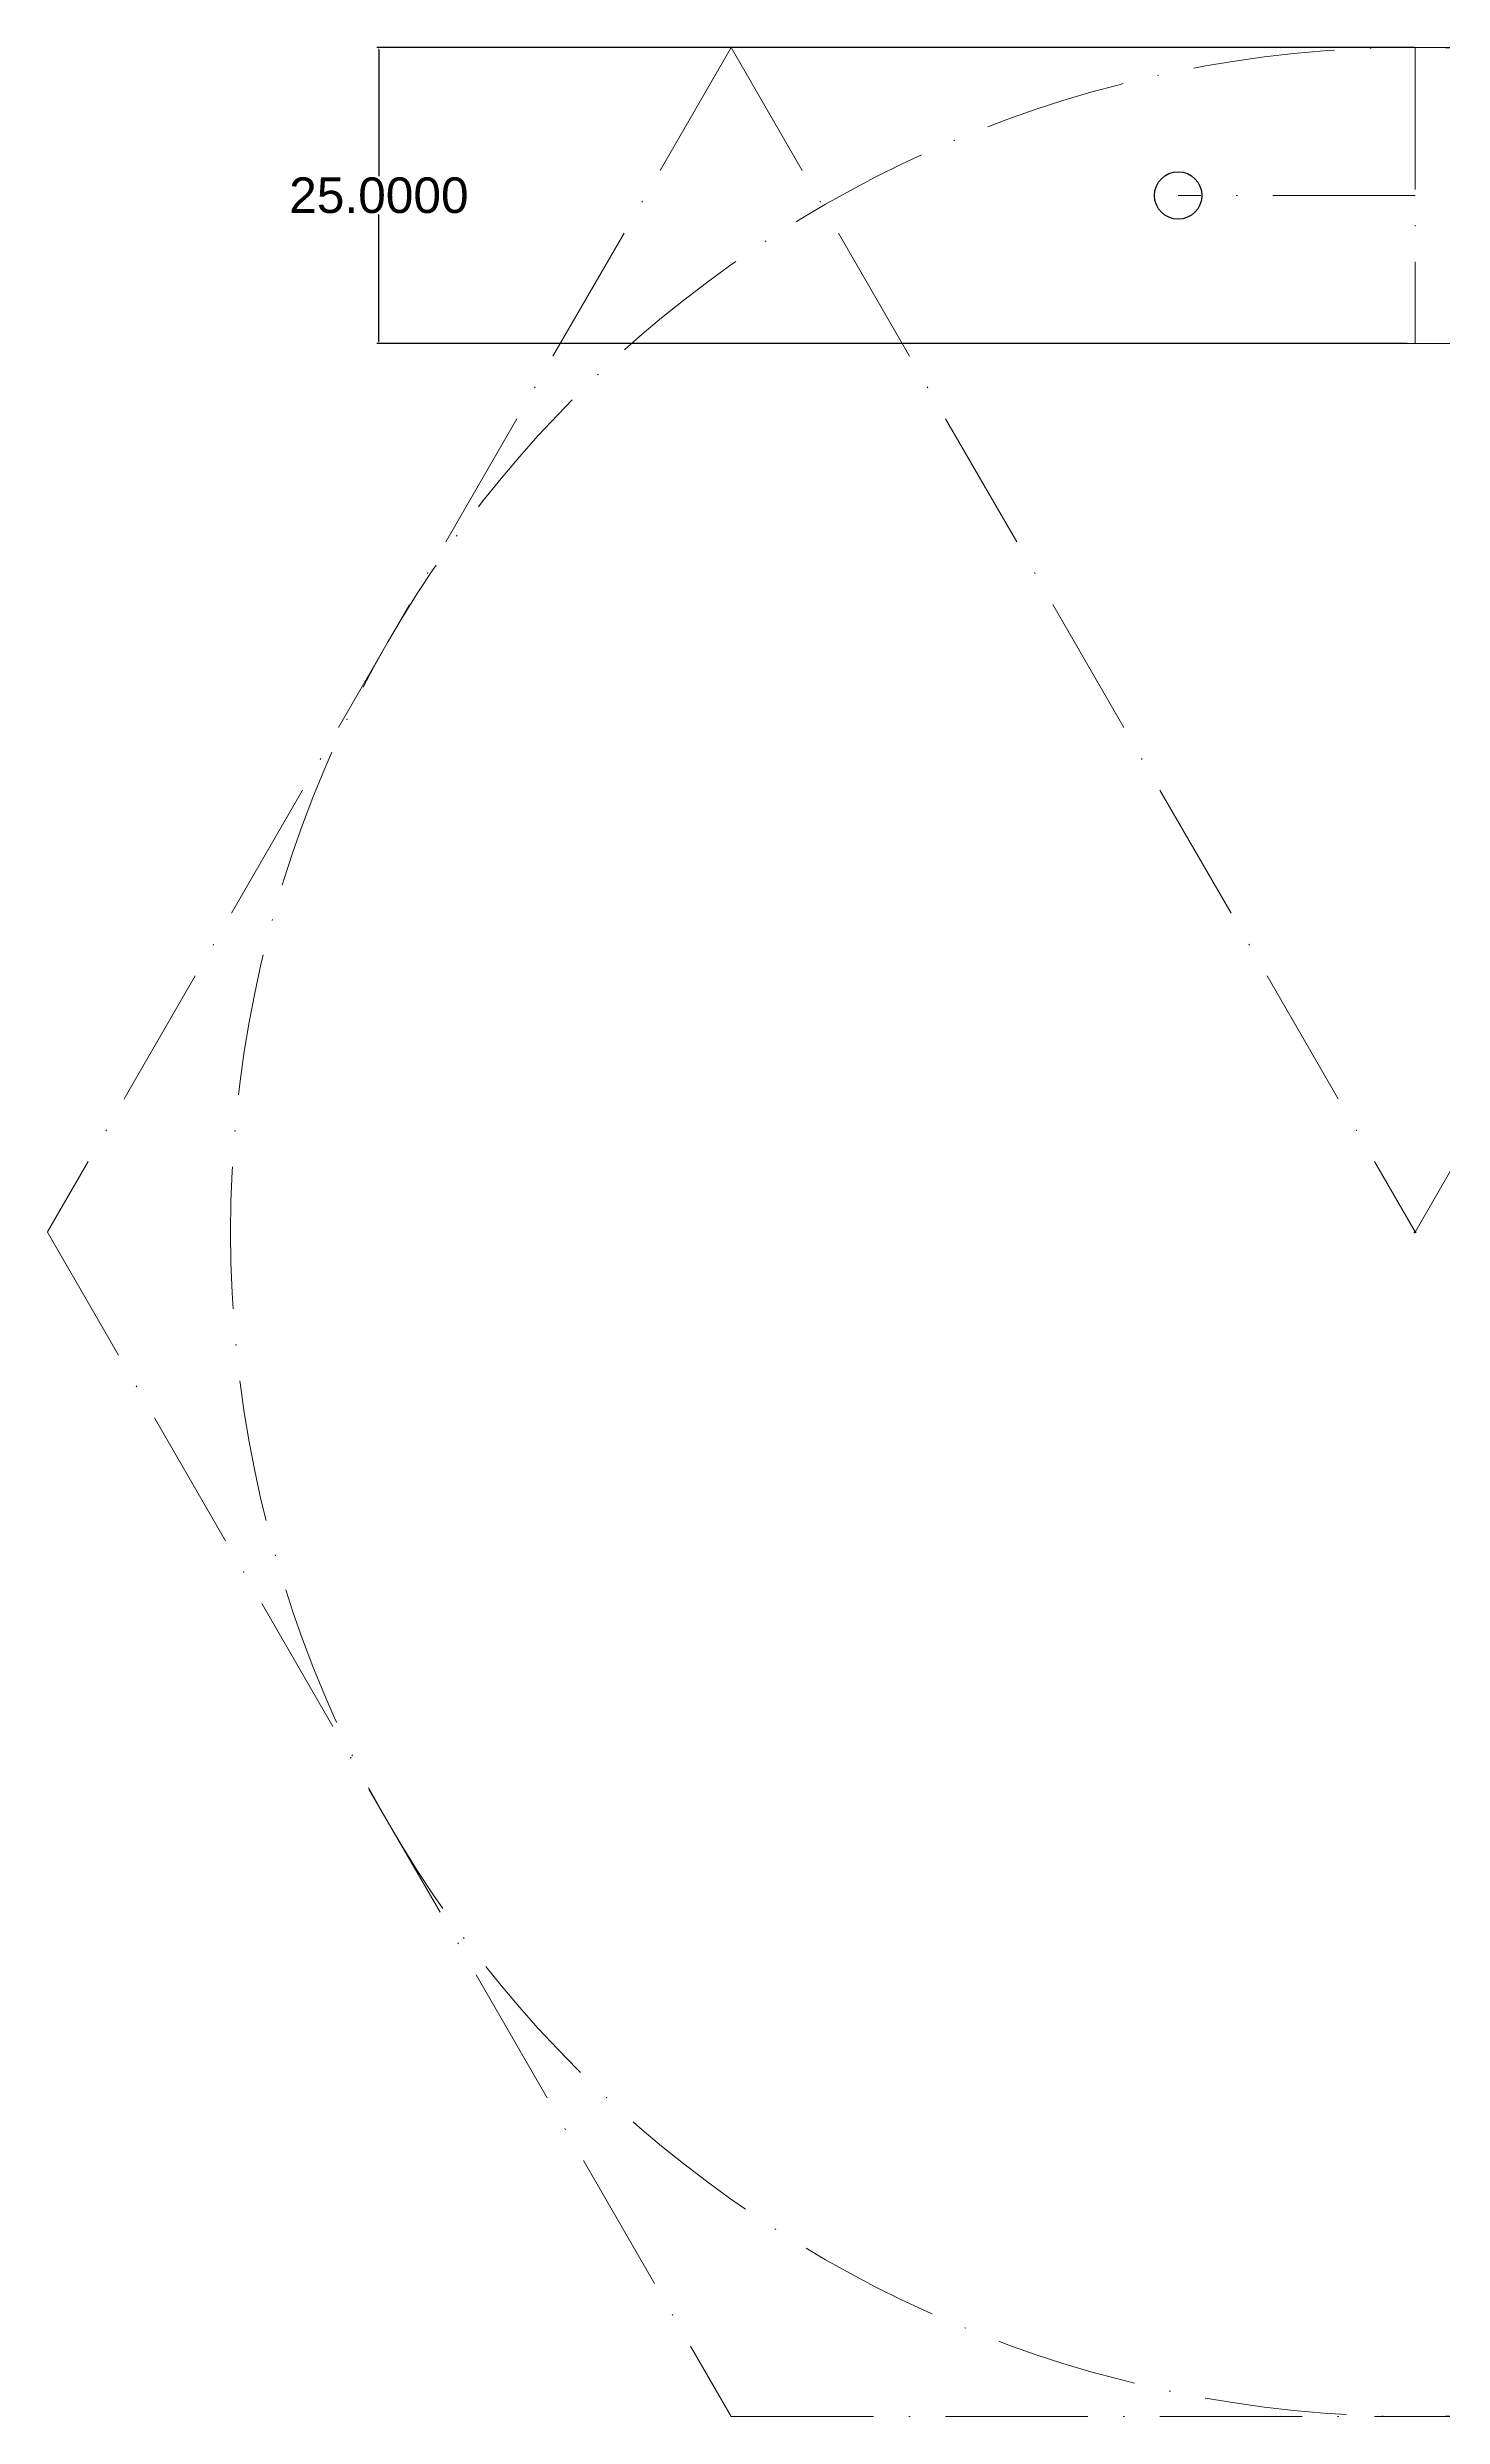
# Model space of a CAD drawing. Header units: centimetres. Extents: x 285 to 517, y 300 to 500.
# Drawn here: x 284.5 to 402.3, y 300 to 500 of the extents above; entities that cross this region are included whole.
import ezdxf

# ---------------------------------------------------------------- set-up
doc = ezdxf.new("R2010")
doc.units = ezdxf.units.CM
doc.linetypes.add('ACAD_ISO10W100', pattern=[18, 12, -3, 0, -3])
doc.layers.add('dimesiuni', color=111, linetype='Continuous', lineweight=15)
doc.layers.add('linii de ajutor', color=131, linetype='ACAD_ISO10W100', lineweight=20)
doc.layers.add('schita', color=7, linetype='Continuous')
doc.styles.get("Standard").update_dxf_attribs({"font": 'arial.ttf', "height": 3})
doc.dimstyles.get("Standard").update_dxf_attribs({"dimtxt": 0.18, "dimasz": 0.18, "dimexe": 0.18, "dimexo": 0.0625, "dimgap": 0.09, "dimtad": 0, "dimtih": 1, "dimtoh": 1, "dimdec": 4, "dimzin": 0, "dimdsep": 46, "dimtxsty": 'Standard', "dimcen": 0.09, "dimadec": 0, "dimazin": 0, "dimtfac": 1, "dimtdec": 4, "dimtofl": 0, "dimtmove": 0, "dimatfit": 3, "dimfxl": 1, "dimtolj": 1, "dimtzin": 0, "dimarcsym": 0})

# ---------------------------------------------------------------- blocks, each defined once
blk = doc.blocks.new('*D1')
at = {"layer": 'Defpoints', "color": 0, "transparency": 16777216}
for p in [(469.43, 471.97), (330.57, 328.03)]:
    blk.add_point(p, dxfattribs=at)
at = {"layer": 'dimesiuni', "color": 0, "lineweight": -2, "transparency": 16777216}
for p, q in [((489.82, 493.1), (469.56, 472.1)), ((490, 493.1), (489.82, 493.1)), ((400, 399.91), (400, 400.09)), ((399.91, 400), (400.09, 400))]:
    blk.add_line(p, q, dxfattribs=at)
at = {"layer": 'dimesiuni', "color": 0, "transparency": 16777216}
blk.add_solid([(469.53, 472.12), (469.58, 472.08), (469.43, 471.97)], dxfattribs=at)
at = {"layer": 'dimesiuni', "color": 0, "transparency": 16777216, "insert": (500.28, 493.1), "char_height": 3, "attachment_point": 5}
blk.add_mtext('\\A1;∅200.0000', dxfattribs=at)
blk = doc.blocks.new('*D3')
at = {"layer": 'Defpoints', "color": 0, "transparency": 16777216}
for p in [(312.52, 500), (400, 500), (399.38, 475)]:
    blk.add_point(p, dxfattribs=at)
at = {"layer": 'dimesiuni', "color": 0, "lineweight": -2, "transparency": 16777216}
for p, q in [((399.94, 500), (312.34, 500)), ((312.52, 499.82), (312.52, 489.12)), ((312.52, 475.18), (312.52, 485.88)), ((399.32, 475), (312.34, 475))]:
    blk.add_line(p, q, dxfattribs=at)
at = {"layer": 'dimesiuni', "color": 0, "transparency": 16777216}
for points in [[(312.49, 499.82), (312.55, 499.82), (312.52, 500)], [(312.49, 475.18), (312.55, 475.18), (312.52, 475)]]:
    blk.add_solid(points, dxfattribs=at)
at = {"layer": 'dimesiuni', "color": 0, "transparency": 16777216, "insert": (312.52, 487.5), "char_height": 3, "attachment_point": 5}
blk.add_mtext('\\A1;25.0000', dxfattribs=at)

msp = doc.modelspace()

# ---------------------------------------------------------------- linework, layer by layer
at = {"layer": 'linii de ajutor'}
for p, q in [((342.26497, 500), (400, 400)), ((400, 400), (457.73503, 500)), ((400, 500), (400, 475)), ((400, 487.5), (380, 487.5)), ((447.49599, 475), (351.27084, 475))]:
    msp.add_line(p, q, dxfattribs=at)
msp.add_lwpolyline([(342.26497, 500), (284.52995, 400), (342.26497, 300), (457.73503, 300), (515.47005, 400), (457.73503, 500)], close=True, dxfattribs=at)
msp.add_circle((400, 400), 100, dxfattribs=at)
at = {"layer": 'schita'}
msp.add_circle((380, 487.5), 2, dxfattribs=at)

# ---------------------------------------------------------------- dimensions: what is measured, and where the dimension line sits
at = {"layer": 'dimesiuni'}
dim = msp.add_linear_dim(base=(312.52484, 500), p1=(399.38342, 475), p2=(400, 500), angle=90, dimstyle='Standard', dxfattribs=at)
dim.commit()
dim.dimension.update_dxf_attribs({"geometry": '*D3', "text_midpoint": (312.52484, 487.5)})
dim = msp.add_diameter_dim_2p(p1=(330.56852, 328.03286), p2=(469.43148, 471.96714), dimstyle='Standard', dxfattribs=at)
dim.commit()
dim.dimension.update_dxf_attribs({"geometry": '*D1', "text_midpoint": (500.27753, 493.10301), "dimtype": 163})

doc.saveas('drawing.dxf')
